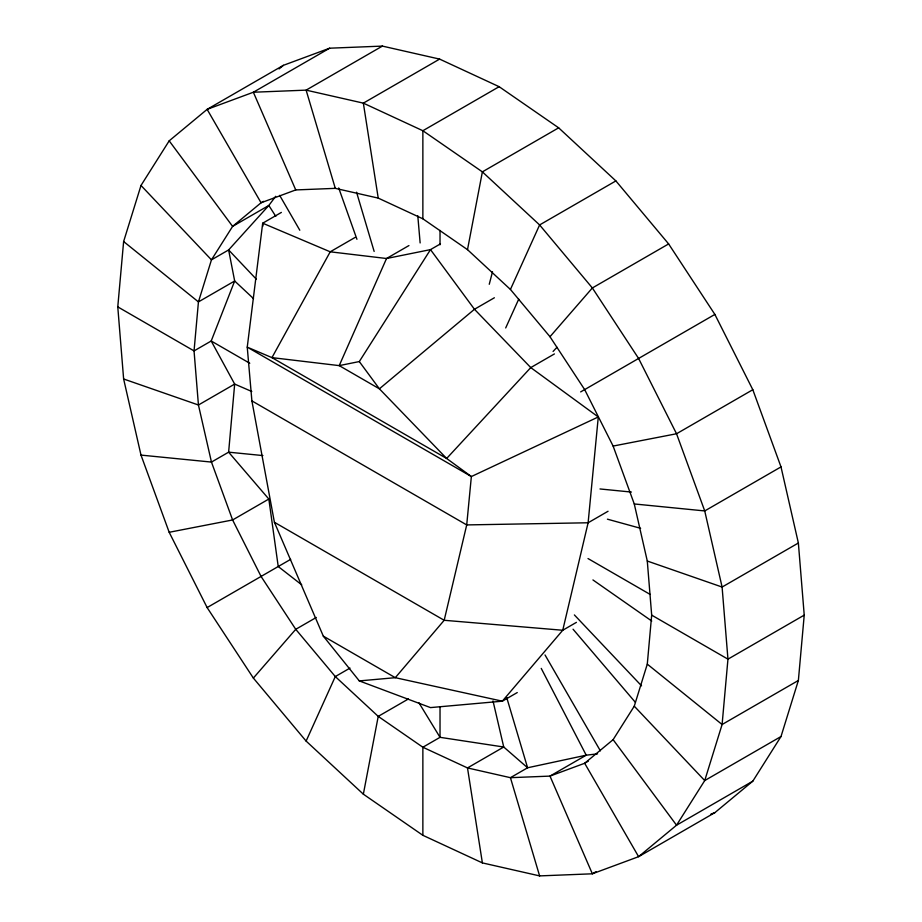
<?xml version="1.0" encoding="UTF-8"?>
<svg xmlns="http://www.w3.org/2000/svg" width="922" height="922" viewBox="0 0 922 922"><rect width="100%" height="100%" fill="white"/><g stroke="black" fill="none" stroke-linecap="round" stroke-linejoin="round"><path stroke-width="1.38" d="M117.774 306.876L123.629 241.529L140.997 185.472L169.187 140.836L207.127 109.361L283.4 65.324L329.638 48.198L382.388 46.1L439.621 59.1L499.136 86.691L558.651 127.824L615.884 180.919L668.634 243.927L714.873 314.425L752.813 389.718L781.003 466.901L798.371 543.012L804.226 615.124L798.371 680.471L781.003 736.528L752.813 781.164L714.873 812.639L638.6 856.676L592.362 873.802L539.612 875.9L482.379 862.9L422.864 835.309L363.349 794.176L306.116 741.081L253.366 678.073L207.127 607.575L169.187 532.282L140.997 455.099L123.629 378.988L117.774 306.876L194.046 350.913L198.437 405L211.461 462.083L232.609 519.962L261.064 576.434L295.743 629.311L335.297 676.564L378.227 716.382L422.864 747.235L467.5 767.934L510.431 777.684L549.985 776.105L584.663 763.266L588.34 761.134M752.813 781.164L676.541 825.202L638.6 856.676L584.663 763.266L613.118 739.651L634.267 706.183L647.29 664.128L651.681 615.124L647.29 561.037L634.267 503.954L613.118 446.064L584.663 389.603L549.985 336.726L510.431 289.462L467.5 249.655L422.864 218.802L378.227 198.103L335.297 188.353L295.743 189.932L261.064 202.771L232.609 226.386L211.461 259.854L198.437 301.897L194.046 350.913L211.207 341.002L234.672 280.991L228.621 249.943L268.832 205.468L275.666 196.305M262.943 226.074L262.689 223.205L330.214 251.81L386.525 258.506L430.493 249.62L474.461 309.273L530.761 367.59L598.286 416.963L588.121 522.774L562.743 630.256L502.317 701.181L430.493 707.6L359.303 680.909L323.311 636.122L274.41 522.278L251.89 400.886L247.246 347.145L262.689 223.205L281.371 212.417M363.349 794.176L378.227 716.382L408.411 698.957M467.5 249.655L482.379 171.861L558.651 127.824M489.259 284.276L492.509 271.771M306.116 741.081L335.297 676.564L350.003 668.081M510.431 289.462L539.612 224.945L615.884 180.919M505.694 327.944L518.717 299.177M598.286 416.963L471.361 476.547L247.246 347.145L271.955 357.621L339.215 365.619L359.303 361.562L430.493 249.62L440.451 243.869M253.366 678.073L295.743 629.311L316.269 617.463M549.985 336.726L592.362 287.964L668.634 243.927M553.085 351.466L556.98 347.271M279.066 68.919L283.4 65.324M329.638 48.198L253.366 92.235L207.127 109.361L261.064 202.771L263.519 201.353M382.388 46.1L306.116 90.137L253.366 92.235L295.743 189.932M439.621 59.1L363.349 103.137L306.116 90.137L335.297 188.353M499.136 86.691L422.864 130.728L363.349 103.137L378.227 198.103M355.12 237.427L330.214 251.81L271.955 357.621L446.651 458.476L471.361 476.547L466.716 524.918L444.185 620.287L395.296 677.682L359.303 680.909M408.942 245.563L386.525 258.506L339.215 365.619L379.391 388.819L446.651 458.476L530.761 367.59L554.422 353.933M494.376 297.771L474.461 309.273L379.391 388.819L359.303 361.562M249.758 363.256L211.207 341.002L234.672 384.082L228.621 452.172L268.832 499.044L232.609 519.962L169.187 532.282M207.127 607.575L290.672 559.343M580.664 391.908L584.398 389.752M584.663 389.603L714.873 314.425M752.813 389.718L676.541 433.755L613.118 446.064M608.047 511.261L588.121 522.774L466.716 524.918L251.89 400.886M781.003 466.901L704.731 510.938L634.267 503.954M576.434 622.35L562.743 630.256L444.185 620.287L274.41 522.278M517.265 692.549L502.317 701.181L395.296 677.682L323.311 636.122M798.371 543.012L722.099 587.049L647.29 561.037M804.226 615.124L727.954 659.161L722.099 724.508L704.731 780.565L676.541 825.202L613.118 739.651M798.371 680.471L722.099 724.508L647.29 664.128M781.003 736.528L704.731 780.565L634.267 706.183M596.05 871.67L592.362 873.802L549.985 776.105L586.219 755.187L597.571 753.85M710.908 814.114L714.873 812.639M262.908 455.572L228.621 452.172L211.461 462.083L140.997 455.099M600.003 488.96L631.432 492.071M607.425 519.178L640.629 528.318M123.629 378.988L198.437 405L234.672 384.082L251.787 391.493M588.005 558.548L650.194 594.448M651.681 615.124L727.954 659.161L722.099 587.049L704.731 510.938L676.541 433.755L638.6 358.462L592.362 287.964L539.612 224.945L482.379 171.861L422.864 130.728L422.864 218.802M592.938 579.938L651.75 621.025M301.736 584.848L278.225 566.523L268.832 499.044M123.629 241.529L198.437 301.897L234.672 280.991L253.527 298.624M256.281 279.147L228.621 249.943L211.461 259.854L140.997 185.472M574.371 614.928L641.551 685.841M573.058 629.219L635.396 702.357M169.187 140.836L232.609 226.386L268.832 205.468L275.805 216.37M418.842 702.645L440.025 737.323L503.735 747.016L527.591 767.772L586.219 755.187L541.237 668.392M279.666 195.36L299.8 230.235M545.017 654.954L600.383 750.865M338.697 187.938L356.941 239.294M356.549 192.214L374.148 251.429M506.72 697.551L527.591 767.772L510.431 777.684L539.612 875.9M493.005 700.904L503.735 747.016L467.5 767.934L482.379 862.9M417.793 215.783L420.132 242.947M440.025 230.431L440.025 244.791M440.025 707.174L440.025 737.323L422.864 747.235L422.864 835.309"/></g></svg>
